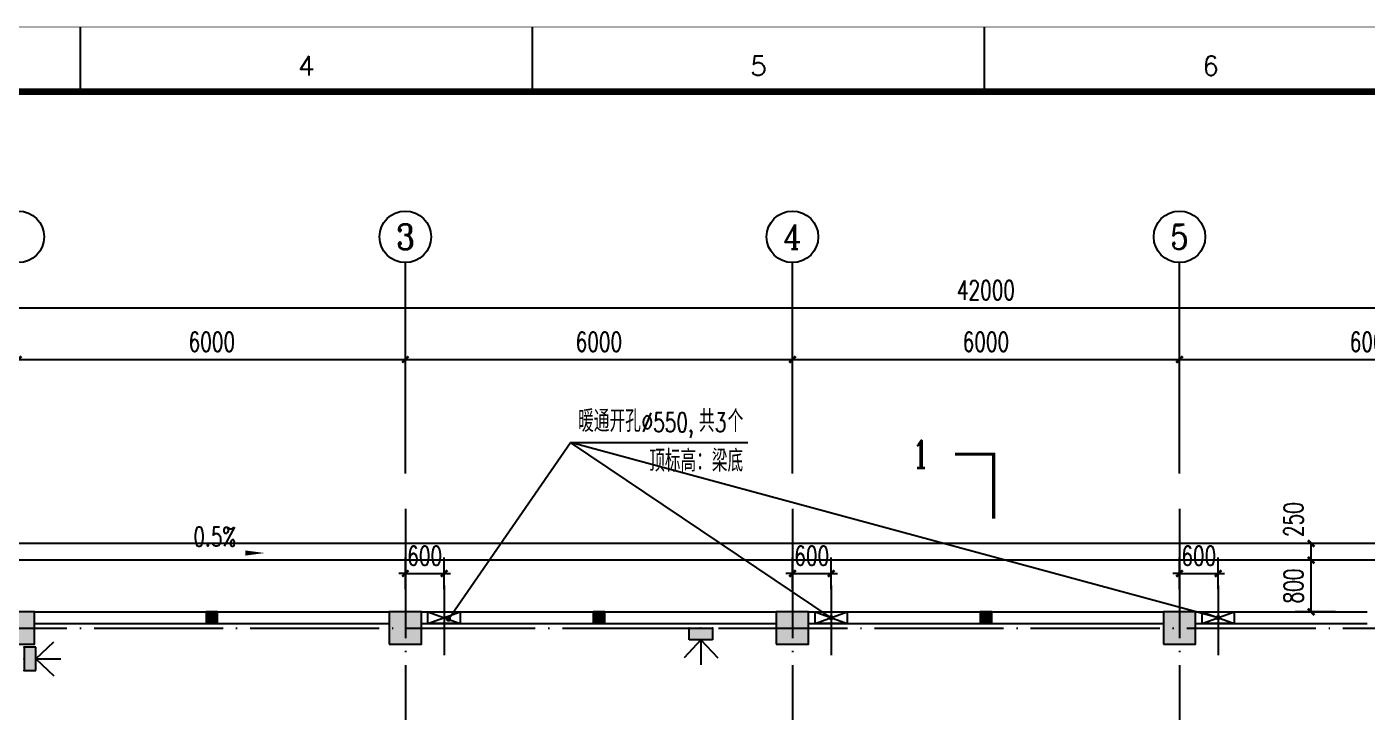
# Model space of a CAD drawing. Header units: millimetres. Extents: x 198973 to 283123, y 132052 to 191502.
# Drawn here: x 219192 to 239970, y 180862 to 191482 of the extents above; entities that cross this region are included whole.
import ezdxf
from ezdxf.enums import TextEntityAlignment as Align

# ---------------------------------------------------------------- set-up
doc = ezdxf.new("R2010")
doc.units = ezdxf.units.MM
doc.header["$LTSCALE"] = 1000
doc.linetypes.add('CENTER', pattern=[2, 1.25, -0.25, 0.25, -0.25])
doc.linetypes.add('DOTE', pattern=[2.42, 2, -0.2, 0.02, -0.2])
doc.layers.get('0').update_dxf_attribs({"color": 8})
doc.layers.get('DEFPOINTS').update_dxf_attribs({"color": 8})
for name, color, linetype in [('-人员定位', 6, 'Continuous'), ('3T_WOOD', 8, 'Continuous'), ('55', 8, 'Continuous'), ('AXIS', 8, 'Continuous'), ('COLUMN', 8, 'Continuous'), ('DIM_LEAD', 8, 'Continuous'), ('DIM_SYMB', 8, 'Continuous'), ('DOTE', 8, 'CENTER'), ('PUB_DIM', 8, 'Continuous'), ('PUB_HATCH', 8, 'Continuous'), ('WALL', 8, 'Continuous')]:
    doc.layers.add(name, color=color, linetype=linetype)
doc.styles.add('_TCH_AXIS', font='COMPLEX', dxfattribs={"bigfont": 'GBCBIG'})
doc.styles.add('_TCH_DIM', font='SIMPLEX', dxfattribs={"bigfont": 'GBCBIG'})
doc.styles.add('_TCH_DIM_T3', font='SIMPLEX', dxfattribs={"width": 0.705882, "bigfont": 'GBCBIG'})
doc.styles.add('_TCH_LABEL', font='COMPLEX', dxfattribs={"bigfont": 'GBCBIG'})
doc.styles.get("Standard").update_dxf_attribs({"font": 'txt', "bigfont": 'gbcbig.shx'})
doc.dimstyles.new('_TCH_ARCH&&100', dxfattribs={"dimtxt": 297.5, "dimasz": 100, "dimexe": 250, "dimexo": 300, "dimgap": 126.25, "dimtad": 1, "dimdec": 0, "dimzin": 0, "dimdsep": 46, "dimtxsty": '_TCH_DIM_T3', "dimblk": 'ARCHTICK', "dimcen": 0.09, "dimclrt": 7, "dimazin": 2, "dimtfac": 1, "dimtdec": 0, "dimtix": 1, "dimtmove": 2, "dimatfit": 3, "dimfxl": 0, "dimtolj": 1, "dimtzin": 0, "dimarcsym": 0})

# ---------------------------------------------------------------- blocks, each defined once
blk = doc.blocks.new('GEDI_WK_A1')
at = {"color": 3}
for p, q in [((210.25, 584), (210.25, 594)), ((280.33, 584), (280.33, 594)), ((350.42, 584), (350.42, 594))]:
    blk.add_line(p, q, dxfattribs=at)
for points, const_width in [([(0, 0), (841, 0), (841, 594), (0, 594)], 0.1), ([(25, 10), (831, 10), (831, 584), (25, 584)], 1)]:
    blk.add_lwpolyline(points, close=True, dxfattribs=dict(at, const_width=const_width))
for s, p in [('4', (245.29, 588)), ('5', (315.38, 588)), ('6', (385.46, 588))]:
    blk.add_text(s, height=3, dxfattribs=at).set_placement(p, align=Align.MIDDLE)
blk = doc.blocks.new('_ArchTick')
at = {"color": 0, "linetype": 'ByBlock', "const_width": 0.4}
blk.add_lwpolyline([(-0.5, -0.5), (0.5, 0.5)], dxfattribs=at)
blk = doc.blocks.new('*D43')
at = {"layer": 'AXIS', "color": 0, "lineweight": -2}
for p, q in [((213060, 185358), (213060, 187377)), ((255060, 185358), (255060, 187377)), ((213060, 187127), (255060, 187127))]:
    blk.add_line(p, q, dxfattribs=at)
at = {"layer": 'DEFPOINTS', "color": 0}
for p in [(255060, 187127), (213060, 185058), (255060, 185058)]:
    blk.add_point(p, dxfattribs=at)
at = {"layer": 'AXIS', "color": 0, "lineweight": -2, "xscale": 100, "yscale": 100, "zscale": 100, "rotation": 180}
blk.add_blockref('_ArchTick', (213060, 187127), dxfattribs=at)
at = {"layer": 'AXIS', "color": 0, "lineweight": -2, "xscale": 100, "yscale": 100, "zscale": 100}
blk.add_blockref('_ArchTick', (255060, 187127), dxfattribs=at)
at = {"layer": 'AXIS', "color": 7, "insert": (234060, 187402), "char_height": 297.5, "attachment_point": 5, "style": '_TCH_DIM_T3'}
blk.add_mtext('\\A1;42000', dxfattribs=at)
blk = doc.blocks.new('*D73')
at = {"layer": 'DEFPOINTS', "color": 0}
for p in [(239102, 183216), (239779, 183216), (239779, 182416)]:
    blk.add_point(p, dxfattribs=at)
at = {"layer": 'PUB_DIM', "color": 0, "lineweight": -2}
for p, q in [((239479, 183216), (238852, 183216)), ((239102, 182416), (239102, 183216)), ((239479, 182416), (238852, 182416))]:
    blk.add_line(p, q, dxfattribs=at)
at = {"layer": 'PUB_DIM', "color": 0, "lineweight": -2, "xscale": 100, "yscale": 100, "zscale": 100}
for p, rotation in [((239102, 183216), 90), ((239102, 182416), 270)]:
    blk.add_blockref('_ArchTick', p, dxfattribs=dict(at, rotation=rotation))
at = {"layer": 'PUB_DIM', "color": 7, "insert": (238827, 182816), "char_height": 297.5, "attachment_point": 5, "rotation": 90, "style": '_TCH_DIM_T3'}
blk.add_mtext('\\A1;800', dxfattribs=at)
blk = doc.blocks.new('*D74')
at = {"layer": 'DEFPOINTS', "color": 0}
for p in [(239102, 183476), (239779, 183476), (239779, 183216)]:
    blk.add_point(p, dxfattribs=at)
at = {"layer": 'PUB_DIM', "color": 0, "lineweight": -2}
for p, q in [((239479, 183476), (238852, 183476)), ((239102, 183216), (239102, 183476)), ((239479, 183216), (238852, 183216))]:
    blk.add_line(p, q, dxfattribs=at)
at = {"layer": 'PUB_DIM', "color": 0, "lineweight": -2, "xscale": 100, "yscale": 100, "zscale": 100}
for p, rotation in [((239102, 183476), 90), ((239102, 183216), 270)]:
    blk.add_blockref('_ArchTick', p, dxfattribs=dict(at, rotation=rotation))
at = {"layer": 'PUB_DIM', "color": 7, "insert": (238827, 183846), "char_height": 297.5, "attachment_point": 5, "rotation": 90, "style": '_TCH_DIM_T3'}
blk.add_mtext('\\A1;250', dxfattribs=at)
blk = doc.blocks.new('*D126')
at = {"layer": 'AXIS', "color": 0, "lineweight": -2}
for p, q in [((219060, 184558), (219060, 186577)), ((225060, 184558), (225060, 186577)), ((219060, 186327), (225060, 186327))]:
    blk.add_line(p, q, dxfattribs=at)
at = {"layer": 'DEFPOINTS', "color": 0}
for p in [(225060, 186327), (219060, 184258), (225060, 184258)]:
    blk.add_point(p, dxfattribs=at)
at = {"layer": 'AXIS', "color": 0, "lineweight": -2, "xscale": 100, "yscale": 100, "zscale": 100, "rotation": 180}
blk.add_blockref('_ArchTick', (219060, 186327), dxfattribs=at)
at = {"layer": 'AXIS', "color": 0, "lineweight": -2, "xscale": 100, "yscale": 100, "zscale": 100}
blk.add_blockref('_ArchTick', (225060, 186327), dxfattribs=at)
at = {"layer": 'AXIS', "color": 7, "insert": (222060, 186602), "char_height": 297.5, "attachment_point": 5, "style": '_TCH_DIM_T3'}
blk.add_mtext('\\A1;6000', dxfattribs=at)
blk = doc.blocks.new('*D127')
at = {"layer": 'AXIS', "color": 0, "lineweight": -2}
for p, q in [((225060, 184558), (225060, 186577)), ((231060, 184558), (231060, 186577)), ((225060, 186327), (231060, 186327))]:
    blk.add_line(p, q, dxfattribs=at)
at = {"layer": 'DEFPOINTS', "color": 0}
for p in [(231060, 186327), (225060, 184258), (231060, 184258)]:
    blk.add_point(p, dxfattribs=at)
at = {"layer": 'AXIS', "color": 0, "lineweight": -2, "xscale": 100, "yscale": 100, "zscale": 100, "rotation": 180}
blk.add_blockref('_ArchTick', (225060, 186327), dxfattribs=at)
at = {"layer": 'AXIS', "color": 0, "lineweight": -2, "xscale": 100, "yscale": 100, "zscale": 100}
blk.add_blockref('_ArchTick', (231060, 186327), dxfattribs=at)
at = {"layer": 'AXIS', "color": 7, "insert": (228060, 186602), "char_height": 297.5, "attachment_point": 5, "style": '_TCH_DIM_T3'}
blk.add_mtext('\\A1;6000', dxfattribs=at)
blk = doc.blocks.new('*D128')
at = {"layer": 'AXIS', "color": 0, "lineweight": -2}
for p, q in [((231060, 184558), (231060, 186577)), ((237060, 184558), (237060, 186577)), ((231060, 186327), (237060, 186327))]:
    blk.add_line(p, q, dxfattribs=at)
at = {"layer": 'DEFPOINTS', "color": 0}
for p in [(237060, 186327), (231060, 184258), (237060, 184258)]:
    blk.add_point(p, dxfattribs=at)
at = {"layer": 'AXIS', "color": 0, "lineweight": -2, "xscale": 100, "yscale": 100, "zscale": 100, "rotation": 180}
blk.add_blockref('_ArchTick', (231060, 186327), dxfattribs=at)
at = {"layer": 'AXIS', "color": 0, "lineweight": -2, "xscale": 100, "yscale": 100, "zscale": 100}
blk.add_blockref('_ArchTick', (237060, 186327), dxfattribs=at)
at = {"layer": 'AXIS', "color": 7, "insert": (234060, 186602), "char_height": 297.5, "attachment_point": 5, "style": '_TCH_DIM_T3'}
blk.add_mtext('\\A1;6000', dxfattribs=at)
blk = doc.blocks.new('*D129')
at = {"layer": 'AXIS', "color": 0, "lineweight": -2}
for p, q in [((237060, 184558), (237060, 186577)), ((243060, 184558), (243060, 186577)), ((237060, 186327), (243060, 186327))]:
    blk.add_line(p, q, dxfattribs=at)
at = {"layer": 'DEFPOINTS', "color": 0}
for p in [(243060, 186327), (237060, 184258), (243060, 184258)]:
    blk.add_point(p, dxfattribs=at)
at = {"layer": 'AXIS', "color": 0, "lineweight": -2, "xscale": 100, "yscale": 100, "zscale": 100, "rotation": 180}
blk.add_blockref('_ArchTick', (237060, 186327), dxfattribs=at)
at = {"layer": 'AXIS', "color": 0, "lineweight": -2, "xscale": 100, "yscale": 100, "zscale": 100}
blk.add_blockref('_ArchTick', (243060, 186327), dxfattribs=at)
at = {"layer": 'AXIS', "color": 7, "insert": (240060, 186602), "char_height": 297.5, "attachment_point": 5, "style": '_TCH_DIM_T3'}
blk.add_mtext('\\A1;6000', dxfattribs=at)
blk = doc.blocks.new('*D183')
at = {"layer": 'DEFPOINTS', "color": 0}
for p in [(225660, 183011), (225060, 182468), (225660, 182468)]:
    blk.add_point(p, dxfattribs=at)
at = {"layer": 'PUB_DIM', "color": 0, "lineweight": -2}
for p, q in [((225060, 182768), (225060, 183261)), ((225660, 182768), (225660, 183261)), ((225060, 183011), (224960, 183011)), ((225060, 183011), (225660, 183011)), ((225660, 183011), (225760, 183011))]:
    blk.add_line(p, q, dxfattribs=at)
at = {"layer": 'PUB_DIM', "color": 0, "lineweight": -2, "xscale": 100, "yscale": 100, "zscale": 100}
blk.add_blockref('_ArchTick', (225060, 183011), dxfattribs=at)
at = {"layer": 'PUB_DIM', "color": 0, "lineweight": -2, "xscale": 100, "yscale": 100, "zscale": 100, "rotation": 180}
blk.add_blockref('_ArchTick', (225660, 183011), dxfattribs=at)
at = {"layer": 'PUB_DIM', "color": 7, "insert": (225360, 183286), "char_height": 297.5, "attachment_point": 5, "style": '_TCH_DIM_T3'}
blk.add_mtext('\\A1;600', dxfattribs=at)
blk = doc.blocks.new('*D184')
at = {"layer": 'DEFPOINTS', "color": 0}
for p in [(231660, 183011), (231060, 182468), (231660, 182468)]:
    blk.add_point(p, dxfattribs=at)
at = {"layer": 'PUB_DIM', "color": 0, "lineweight": -2}
for p, q in [((231060, 182768), (231060, 183261)), ((231660, 182768), (231660, 183261)), ((231060, 183011), (230960, 183011)), ((231060, 183011), (231660, 183011)), ((231660, 183011), (231760, 183011))]:
    blk.add_line(p, q, dxfattribs=at)
at = {"layer": 'PUB_DIM', "color": 0, "lineweight": -2, "xscale": 100, "yscale": 100, "zscale": 100}
blk.add_blockref('_ArchTick', (231060, 183011), dxfattribs=at)
at = {"layer": 'PUB_DIM', "color": 0, "lineweight": -2, "xscale": 100, "yscale": 100, "zscale": 100, "rotation": 180}
blk.add_blockref('_ArchTick', (231660, 183011), dxfattribs=at)
at = {"layer": 'PUB_DIM', "color": 7, "insert": (231360, 183286), "char_height": 297.5, "attachment_point": 5, "style": '_TCH_DIM_T3'}
blk.add_mtext('\\A1;600', dxfattribs=at)
blk = doc.blocks.new('*D185')
at = {"layer": 'DEFPOINTS', "color": 0}
for p in [(237660, 183011), (237060, 182468), (237660, 182468)]:
    blk.add_point(p, dxfattribs=at)
at = {"layer": 'PUB_DIM', "color": 0, "lineweight": -2}
for p, q in [((237060, 182768), (237060, 183261)), ((237660, 182768), (237660, 183261)), ((237060, 183011), (236960, 183011)), ((237060, 183011), (237660, 183011)), ((237660, 183011), (237760, 183011))]:
    blk.add_line(p, q, dxfattribs=at)
at = {"layer": 'PUB_DIM', "color": 0, "lineweight": -2, "xscale": 100, "yscale": 100, "zscale": 100}
blk.add_blockref('_ArchTick', (237060, 183011), dxfattribs=at)
at = {"layer": 'PUB_DIM', "color": 0, "lineweight": -2, "xscale": 100, "yscale": 100, "zscale": 100, "rotation": 180}
blk.add_blockref('_ArchTick', (237660, 183011), dxfattribs=at)
at = {"layer": 'PUB_DIM', "color": 7, "insert": (237360, 183286), "char_height": 297.5, "attachment_point": 5, "style": '_TCH_DIM_T3'}
blk.add_mtext('\\A1;600', dxfattribs=at)
blk = doc.blocks.new('*D186')
at = {"layer": 'DEFPOINTS', "color": 0}
for p in [(237660, 183011), (237060, 182468), (237660, 182468)]:
    blk.add_point(p, dxfattribs=at)
at = {"layer": 'PUB_DIM', "color": 0, "lineweight": -2}
for p, q in [((237060, 182768), (237060, 183261)), ((237660, 182768), (237660, 183261)), ((237060, 183011), (236960, 183011)), ((237060, 183011), (237660, 183011)), ((237660, 183011), (237760, 183011))]:
    blk.add_line(p, q, dxfattribs=at)
at = {"layer": 'PUB_DIM', "color": 0, "lineweight": -2, "xscale": 100, "yscale": 100, "zscale": 100}
blk.add_blockref('_ArchTick', (237060, 183011), dxfattribs=at)
at = {"layer": 'PUB_DIM', "color": 0, "lineweight": -2, "xscale": 100, "yscale": 100, "zscale": 100, "rotation": 180}
blk.add_blockref('_ArchTick', (237660, 183011), dxfattribs=at)
at = {"layer": 'PUB_DIM', "color": 7, "insert": (237360, 183286), "char_height": 297.5, "attachment_point": 5, "style": '_TCH_DIM_T3'}
blk.add_mtext('\\A1;600', dxfattribs=at)
blk = doc.blocks.new('*D187')
at = {"layer": 'DEFPOINTS', "color": 0}
for p in [(231660, 183011), (231060, 182468), (231660, 182468)]:
    blk.add_point(p, dxfattribs=at)
at = {"layer": 'PUB_DIM', "color": 0, "lineweight": -2}
for p, q in [((231060, 182768), (231060, 183261)), ((231660, 182768), (231660, 183261)), ((231060, 183011), (230960, 183011)), ((231060, 183011), (231660, 183011)), ((231660, 183011), (231760, 183011))]:
    blk.add_line(p, q, dxfattribs=at)
at = {"layer": 'PUB_DIM', "color": 0, "lineweight": -2, "xscale": 100, "yscale": 100, "zscale": 100}
blk.add_blockref('_ArchTick', (231060, 183011), dxfattribs=at)
at = {"layer": 'PUB_DIM', "color": 0, "lineweight": -2, "xscale": 100, "yscale": 100, "zscale": 100, "rotation": 180}
blk.add_blockref('_ArchTick', (231660, 183011), dxfattribs=at)
at = {"layer": 'PUB_DIM', "color": 7, "insert": (231360, 183286), "char_height": 297.5, "attachment_point": 5, "style": '_TCH_DIM_T3'}
blk.add_mtext('\\A1;600', dxfattribs=at)
blk = doc.blocks.new('*D188')
at = {"layer": 'DEFPOINTS', "color": 0}
for p in [(225660, 183011), (225060, 182468), (225660, 182468)]:
    blk.add_point(p, dxfattribs=at)
at = {"layer": 'PUB_DIM', "color": 0, "lineweight": -2}
for p, q in [((225060, 182768), (225060, 183261)), ((225660, 182768), (225660, 183261)), ((225060, 183011), (224960, 183011)), ((225060, 183011), (225660, 183011)), ((225660, 183011), (225760, 183011))]:
    blk.add_line(p, q, dxfattribs=at)
at = {"layer": 'PUB_DIM', "color": 0, "lineweight": -2, "xscale": 100, "yscale": 100, "zscale": 100}
blk.add_blockref('_ArchTick', (225060, 183011), dxfattribs=at)
at = {"layer": 'PUB_DIM', "color": 0, "lineweight": -2, "xscale": 100, "yscale": 100, "zscale": 100, "rotation": 180}
blk.add_blockref('_ArchTick', (225660, 183011), dxfattribs=at)
at = {"layer": 'PUB_DIM', "color": 7, "insert": (225360, 183286), "char_height": 297.5, "attachment_point": 5, "style": '_TCH_DIM_T3'}
blk.add_mtext('\\A1;600', dxfattribs=at)
blk = doc.blocks.new('_FZH')
blk.add_lwpolyline([(-0.5, -0.5), (0.5, -0.5), (0.5, 0.5), (-0.5, 0.5)], close=True)
at = {"layer": 'PUB_HATCH'}
blk.add_solid([(-0.5, -0.5), (0.5, -0.5), (-0.5, 0.5), (0.5, 0.5)], dxfattribs=at)
blk = doc.blocks.new('*D243')
at = {"layer": 'AXIS', "color": 0, "lineweight": -2}
for p, q in [((219060, 184558), (219060, 186577)), ((225060, 184558), (225060, 186577)), ((219060, 186327), (225060, 186327))]:
    blk.add_line(p, q, dxfattribs=at)
at = {"layer": 'DEFPOINTS', "color": 0}
for p in [(225060, 186327), (219060, 184258), (225060, 184258)]:
    blk.add_point(p, dxfattribs=at)
at = {"layer": 'AXIS', "color": 0, "lineweight": -2, "xscale": 100, "yscale": 100, "zscale": 100, "rotation": 180}
blk.add_blockref('_ArchTick', (219060, 186327), dxfattribs=at)
at = {"layer": 'AXIS', "color": 0, "lineweight": -2, "xscale": 100, "yscale": 100, "zscale": 100}
blk.add_blockref('_ArchTick', (225060, 186327), dxfattribs=at)
at = {"layer": 'AXIS', "color": 7, "insert": (222060, 186602), "char_height": 297.5, "attachment_point": 5, "style": '_TCH_DIM_T3'}
blk.add_mtext('\\A1;6000', dxfattribs=at)
blk = doc.blocks.new('*D244')
at = {"layer": 'AXIS', "color": 0, "lineweight": -2}
for p, q in [((225060, 184558), (225060, 186577)), ((231060, 184558), (231060, 186577)), ((225060, 186327), (231060, 186327))]:
    blk.add_line(p, q, dxfattribs=at)
at = {"layer": 'DEFPOINTS', "color": 0}
for p in [(231060, 186327), (225060, 184258), (231060, 184258)]:
    blk.add_point(p, dxfattribs=at)
at = {"layer": 'AXIS', "color": 0, "lineweight": -2, "xscale": 100, "yscale": 100, "zscale": 100, "rotation": 180}
blk.add_blockref('_ArchTick', (225060, 186327), dxfattribs=at)
at = {"layer": 'AXIS', "color": 0, "lineweight": -2, "xscale": 100, "yscale": 100, "zscale": 100}
blk.add_blockref('_ArchTick', (231060, 186327), dxfattribs=at)
at = {"layer": 'AXIS', "color": 7, "insert": (228060, 186602), "char_height": 297.5, "attachment_point": 5, "style": '_TCH_DIM_T3'}
blk.add_mtext('\\A1;6000', dxfattribs=at)
blk = doc.blocks.new('*D245')
at = {"layer": 'AXIS', "color": 0, "lineweight": -2}
for p, q in [((231060, 184558), (231060, 186577)), ((237060, 184558), (237060, 186577)), ((231060, 186327), (237060, 186327))]:
    blk.add_line(p, q, dxfattribs=at)
at = {"layer": 'DEFPOINTS', "color": 0}
for p in [(237060, 186327), (231060, 184258), (237060, 184258)]:
    blk.add_point(p, dxfattribs=at)
at = {"layer": 'AXIS', "color": 0, "lineweight": -2, "xscale": 100, "yscale": 100, "zscale": 100, "rotation": 180}
blk.add_blockref('_ArchTick', (231060, 186327), dxfattribs=at)
at = {"layer": 'AXIS', "color": 0, "lineweight": -2, "xscale": 100, "yscale": 100, "zscale": 100}
blk.add_blockref('_ArchTick', (237060, 186327), dxfattribs=at)
at = {"layer": 'AXIS', "color": 7, "insert": (234060, 186602), "char_height": 297.5, "attachment_point": 5, "style": '_TCH_DIM_T3'}
blk.add_mtext('\\A1;6000', dxfattribs=at)
blk = doc.blocks.new('*D246')
at = {"layer": 'AXIS', "color": 0, "lineweight": -2}
for p, q in [((237060, 184558), (237060, 186577)), ((243060, 184558), (243060, 186577)), ((237060, 186327), (243060, 186327))]:
    blk.add_line(p, q, dxfattribs=at)
at = {"layer": 'DEFPOINTS', "color": 0}
for p in [(243060, 186327), (237060, 184258), (243060, 184258)]:
    blk.add_point(p, dxfattribs=at)
at = {"layer": 'AXIS', "color": 0, "lineweight": -2, "xscale": 100, "yscale": 100, "zscale": 100, "rotation": 180}
blk.add_blockref('_ArchTick', (237060, 186327), dxfattribs=at)
at = {"layer": 'AXIS', "color": 0, "lineweight": -2, "xscale": 100, "yscale": 100, "zscale": 100}
blk.add_blockref('_ArchTick', (243060, 186327), dxfattribs=at)
at = {"layer": 'AXIS', "color": 7, "insert": (240060, 186602), "char_height": 297.5, "attachment_point": 5, "style": '_TCH_DIM_T3'}
blk.add_mtext('\\A1;6000', dxfattribs=at)
blk = doc.blocks.new('*D298')
at = {"layer": 'DEFPOINTS', "color": 0}
for p in [(239102, 183216), (239779, 183216), (239779, 182416)]:
    blk.add_point(p, dxfattribs=at)
at = {"layer": 'PUB_DIM', "color": 0, "lineweight": -2}
for p, q in [((239479, 183216), (238852, 183216)), ((239102, 182416), (239102, 183216)), ((239479, 182416), (238852, 182416))]:
    blk.add_line(p, q, dxfattribs=at)
at = {"layer": 'PUB_DIM', "color": 0, "lineweight": -2, "xscale": 100, "yscale": 100, "zscale": 100}
for p, rotation in [((239102, 183216), 90), ((239102, 182416), 270)]:
    blk.add_blockref('_ArchTick', p, dxfattribs=dict(at, rotation=rotation))
at = {"layer": 'PUB_DIM', "color": 7, "insert": (238827, 182816), "char_height": 297.5, "attachment_point": 5, "rotation": 90, "style": '_TCH_DIM_T3'}
blk.add_mtext('\\A1;800', dxfattribs=at)
blk = doc.blocks.new('*D299')
at = {"layer": 'DEFPOINTS', "color": 0}
for p in [(239102, 183476), (239779, 183476), (239779, 183216)]:
    blk.add_point(p, dxfattribs=at)
at = {"layer": 'PUB_DIM', "color": 0, "lineweight": -2}
for p, q in [((239479, 183476), (238852, 183476)), ((239102, 183216), (239102, 183476)), ((239479, 183216), (238852, 183216))]:
    blk.add_line(p, q, dxfattribs=at)
at = {"layer": 'PUB_DIM', "color": 0, "lineweight": -2, "xscale": 100, "yscale": 100, "zscale": 100}
for p, rotation in [((239102, 183476), 90), ((239102, 183216), 270)]:
    blk.add_blockref('_ArchTick', p, dxfattribs=dict(at, rotation=rotation))
at = {"layer": 'PUB_DIM', "color": 7, "insert": (238827, 183846), "char_height": 297.5, "attachment_point": 5, "rotation": 90, "style": '_TCH_DIM_T3'}
blk.add_mtext('\\A1;250', dxfattribs=at)
blk = doc.blocks.new('*D329')
at = {"layer": 'AXIS', "color": 0, "lineweight": -2}
for p, q in [((213060, 185358), (213060, 187377)), ((255060, 185358), (255060, 187377)), ((213060, 187127), (255060, 187127))]:
    blk.add_line(p, q, dxfattribs=at)
at = {"layer": 'DEFPOINTS', "color": 0}
for p in [(255060, 187127), (213060, 185058), (255060, 185058)]:
    blk.add_point(p, dxfattribs=at)
at = {"layer": 'AXIS', "color": 0, "lineweight": -2, "xscale": 100, "yscale": 100, "zscale": 100, "rotation": 180}
blk.add_blockref('_ArchTick', (213060, 187127), dxfattribs=at)
at = {"layer": 'AXIS', "color": 0, "lineweight": -2, "xscale": 100, "yscale": 100, "zscale": 100}
blk.add_blockref('_ArchTick', (255060, 187127), dxfattribs=at)
at = {"layer": 'AXIS', "color": 7, "insert": (234060, 187402), "char_height": 297.5, "attachment_point": 5, "style": '_TCH_DIM_T3'}
blk.add_mtext('\\A1;42000', dxfattribs=at)
blk = doc.blocks.new('定位基站')
at = {"layer": '-人员定位', "ltscale": 0.01}
h = blk.add_hatch(color=256, dxfattribs=at)
h.dxf.hatch_style = 1
h.paths.add_polyline_path([(406524, 477798), (406524, 477617), (406162, 477617), (406162, 477798)])
at = {"layer": '-人员定位', "color": 6}
for p, q in [((406343, 477798), (406343, 478186)), ((406343, 477798), (406082, 478077)), ((406343, 477798), (406604, 478077)), ((406343, 477995), (406343, 477995)), ((406162, 477798), (406524, 477798)), ((406162, 477617), (406162, 477798)), ((406524, 477798), (406524, 477617)), ((406524, 477617), (406162, 477617))]:
    blk.add_line(p, q, dxfattribs=at)
for p in [(406343, 477798), (406162, 477617), (406343, 477617), (406524, 477617)]:
    blk.add_point(p, dxfattribs=at)

msp = doc.modelspace()

# ---------------------------------------------------------------- linework, layer by layer
at = {"layer": '3T_WOOD'}
msp.add_line((256110.4, 183216), (212010.4, 183216), dxfattribs=at)
msp.add_lwpolyline([(256110.4, 183476), (212010.4, 183476), (212010.4, 164815.5)], dxfattribs=at)
at = {"layer": '55'}
for p, q in [((225410.4, 182236), (225910.4, 182416)), ((225410.4, 182416), (225910.4, 182236)), ((225410.4, 182236), (225410.4, 182416)), ((225410.4, 182416), (225910.4, 182416)), ((225910.4, 182236), (225410.4, 182236)), ((225910.4, 182416), (225910.4, 182236)), ((231410.4, 182236), (231910.4, 182416)), ((231410.4, 182416), (231910.4, 182236)), ((231410.4, 182236), (231410.4, 182416)), ((231410.4, 182416), (231910.4, 182416)), ((231910.4, 182236), (231410.4, 182236)), ((231910.4, 182416), (231910.4, 182236)), ((237410.4, 182236), (237910.4, 182416)), ((237410.4, 182416), (237910.4, 182236)), ((237410.4, 182236), (237410.4, 182416)), ((237410.4, 182416), (237910.4, 182416)), ((237910.4, 182236), (237410.4, 182236)), ((237910.4, 182416), (237910.4, 182236))]:
    msp.add_line(p, q, dxfattribs=at)
at = {"layer": 'AXIS'}
for p, q in [((225060.4, 184692), (225060.4, 187827.4)), ((231060.4, 184692), (231060.4, 187827.4)), ((237060.4, 184692), (237060.4, 187827.4))]:
    msp.add_line(p, q, dxfattribs=at)
for centre in [(219060.4, 188227.4), (225060.4, 188227.4), (231060.4, 188227.4), (237060.4, 188227.4)]:
    msp.add_circle(centre, 400, dxfattribs=at)
at = {"layer": 'DIM_LEAD'}
for p, q in [((225729.1, 182302.5), (227620.9, 185042.7)), ((225729.1, 182302.5), (227620.9, 185042.7)), ((231660.4, 182326), (227620.9, 185042.7)), ((237660.4, 182326), (227620.9, 185042.7)), ((227620.9, 185042.7), (230370.5, 185042.7))]:
    msp.add_line(p, q, dxfattribs=at)
at = {"layer": 'DIM_LEAD', "const_width": 40}
for points in [[(225717.8, 182286, 1), (225740.5, 182318.9, 1)], [(225717.8, 182286, 1), (225740.5, 182318.9, 1)], [(231677, 182314.8, 1), (231643.8, 182337.1, 1)], [(237679.7, 182320.7, 1), (237641.1, 182331.2, 1)]]:
    msp.add_lwpolyline(points, format="xyb", close=True, dxfattribs=at)
at = {"layer": 'DIM_SYMB', "const_width": 50}
msp.add_lwpolyline([(234180.9, 183859.6), (234180.9, 184859.6), (233580.9, 184859.6)], dxfattribs=at)
at = {"layer": 'DIM_SYMB'}
msp.add_lwpolyline([(221348.8, 183327.8, 0, 0, 0), (222879.1, 183327.8, 0, 80, 0), (222579.1, 183327.8, 0, 0, 0)], format="xyseb", dxfattribs=at)
at = {"layer": 'DOTE', "linetype": 'DOTE'}
for p, q in [((225060.4, 184011), (225060.4, 162168.4)), ((231060.4, 184011), (231060.4, 162168.4)), ((237060.4, 184011), (237060.4, 162168.4)), ((225660.4, 182825.2), (225660.4, 181745.7)), ((231660.4, 182825.2), (231660.4, 181745.7)), ((237660.4, 182825.2), (237660.4, 181745.7)), ((210553.6, 182166), (257416.8, 182166))]:
    msp.add_line(p, q, dxfattribs=at)
at = {"layer": 'WALL'}
for p, q in [((219310.4, 182416), (221970.4, 182416)), ((219310.4, 182236), (221970.4, 182236)), ((222150.4, 182416), (224810.4, 182416)), ((222150.4, 182236), (224810.4, 182236)), ((225310.4, 182416), (227970.4, 182416)), ((225310.4, 182236), (227970.4, 182236)), ((228150.4, 182416), (230810.4, 182416)), ((228150.4, 182236), (230810.4, 182236)), ((231310.4, 182416), (233970.4, 182416)), ((231310.4, 182236), (233970.4, 182236)), ((234150.4, 182416), (236810.4, 182416)), ((234150.4, 182236), (236810.4, 182236)), ((237310.4, 182416), (239970.4, 182416)), ((237310.4, 182236), (239970.4, 182236))]:
    msp.add_line(p, q, dxfattribs=at)

# ---------------------------------------------------------------- block references
at = {"layer": '-人员定位', "rotation": 180}
msp.add_blockref('定位基站', (635984.3, 659783), dxfattribs=at)
at = {"layer": '-人员定位', "xscale": -1, "rotation": 270}
msp.add_blockref('定位基站', (-258466.6, -224654.8), dxfattribs=at)
at = {"xscale": 100, "yscale": 100, "zscale": 100}
msp.add_blockref('GEDI_WK_A1', (198997.9, 132076.8), dxfattribs=at)
at = {"layer": 'COLUMN', "linetype": 'DOTE', "xscale": 500, "yscale": 500, "zscale": 500}
for p in [(219060.4, 182166), (225060.4, 182166), (231060.4, 182166), (237060.4, 182166)]:
    msp.add_blockref('_FZH', p, dxfattribs=at)
at = {"layer": 'COLUMN', "xscale": 180, "yscale": 180, "zscale": 180}
for p in [(222060.4, 182326), (228060.4, 182326), (234060.4, 182326)]:
    msp.add_blockref('_FZH', p, dxfattribs=at)

# ---------------------------------------------------------------- texts
at = {"layer": 'AXIS', "color": 7, "style": '_TCH_AXIS'}
for s, height, width, p, p2 in [('3', 389, 1.225935, (224919.8, 188032.9), (225201.1, 188032.9)), ('4', 385.1, 1.103876, (230917.1, 188034.8), (231203.7, 188034.8)), ('5', 385.9, 1.197267, (236917.7, 188034.4), (237203.2, 188034.4))]:
    msp.add_text(s, height=height, dxfattribs=dict(at, width=width)).set_placement(p, p2, align=Align.FIT)
at = {"layer": 'DIM_LEAD', "color": 7, "style": '_TCH_DIM'}
for s, height, p in [('暖通开孔', 337.59, (227738.2, 185204.4)), ('共', 337.6, (229611.2, 185204.4)), ('个', 337.6, (230057, 185204.4)), ('顶标高：梁底', 337.59, (228839.4, 184587.7))]:
    msp.add_text(s, height=height, dxfattribs=at).set_placement(p)
at = {"layer": 'DIM_LEAD', "color": 7, "style": '_TCH_DIM', "width": 0.705882}
for s, p in [('%%c550,', (228721.2, 185204.4)), ('3', (229857, 185204.4))]:
    msp.add_text(s, height=297.5, dxfattribs=at).set_placement(p)
at = {"layer": 'DIM_SYMB', "color": 7, "width": 0.705882}
for s, height, style, p in [('1', 425, '_TCH_LABEL', (232918.2, 184647.1)), ('0.5%', 297.5, '_TCH_DIM', (221773.9, 183432.8))]:
    msp.add_text(s, height=height, dxfattribs=dict(at, style=style)).set_placement(p)

# ---------------------------------------------------------------- dimensions: what is measured, and where the dimension line sits
at = {"layer": 'AXIS'}
for p1, p2, picture, middle in [((213060.4, 185057.9), (255060.4, 185057.9), '*D43', (234060.4, 187402.4)), ((213060.4, 185057.9), (255060.4, 185057.9), '*D329', (234060.4, 187402.4)), ((219060.4, 184257.9), (225060.4, 184257.9), '*D126', (222060.4, 186602.4)), ((219060.4, 184257.9), (225060.4, 184257.9), '*D243', (222060.4, 186602.4)), ((225060.4, 184257.9), (231060.4, 184257.9), '*D127', (228060.4, 186602.4)), ((225060.4, 184257.9), (231060.4, 184257.9), '*D244', (228060.4, 186602.4)), ((231060.4, 184257.9), (237060.4, 184257.9), '*D128', (234060.4, 186602.4)), ((231060.4, 184257.9), (237060.4, 184257.9), '*D245', (234060.4, 186602.4)), ((237060.4, 184257.9), (243060.4, 184257.9), '*D129', (240060.4, 186602.4)), ((237060.4, 184257.9), (243060.4, 184257.9), '*D246', (240060.4, 186602.4))]:
    dim = msp.add_aligned_dim(p1=p1, p2=p2, distance=2069.4, dimstyle='_TCH_ARCH&&100', dxfattribs=at)
    dim.commit()
    dim.dimension.update_dxf_attribs({"geometry": picture, "text_midpoint": middle})
at = {"layer": 'PUB_DIM'}
for picture, dimtype in [('*D74', 129), ('*D299', 161)]:
    dim = msp.add_linear_dim(base=(239102.3, 183476), p1=(239778.7, 183216), p2=(239778.7, 183476), angle=90, text='250', dimstyle='_TCH_ARCH&&100', dxfattribs=at)
    dim.commit()
    dim.dimension.update_dxf_attribs({"geometry": picture, "text_midpoint": (238827.3, 183846), "dimtype": dimtype})
for p1, p2, picture, middle in [((225060.4, 182467.9), (225660.4, 182467.9), '*D183', (225360.4, 183286.1)), ((225060.4, 182467.9), (225660.4, 182467.9), '*D188', (225360.4, 183286.1)), ((231060.4, 182467.9), (231660.4, 182467.9), '*D184', (231360.4, 183286.1)), ((231060.4, 182467.9), (231660.4, 182467.9), '*D187', (231360.4, 183286.1)), ((237060.4, 182467.9), (237660.4, 182467.9), '*D185', (237360.4, 183286.1)), ((237060.4, 182467.9), (237660.4, 182467.9), '*D186', (237360.4, 183286.1))]:
    dim = msp.add_aligned_dim(p1=p1, p2=p2, distance=543.2, dimstyle='_TCH_ARCH&&100', dxfattribs=at)
    dim.commit()
    dim.dimension.update_dxf_attribs({"geometry": picture, "text_midpoint": middle})
for picture, dimtype in [('*D73', 129), ('*D298', 161)]:
    dim = msp.add_linear_dim(base=(239102.3, 183216), p1=(239778.7, 182416), p2=(239778.7, 183216), angle=90, dimstyle='_TCH_ARCH&&100', dxfattribs=at)
    dim.commit()
    dim.dimension.update_dxf_attribs({"geometry": picture, "text_midpoint": (238827.3, 182816.1), "dimtype": dimtype})

doc.saveas('drawing.dxf')
